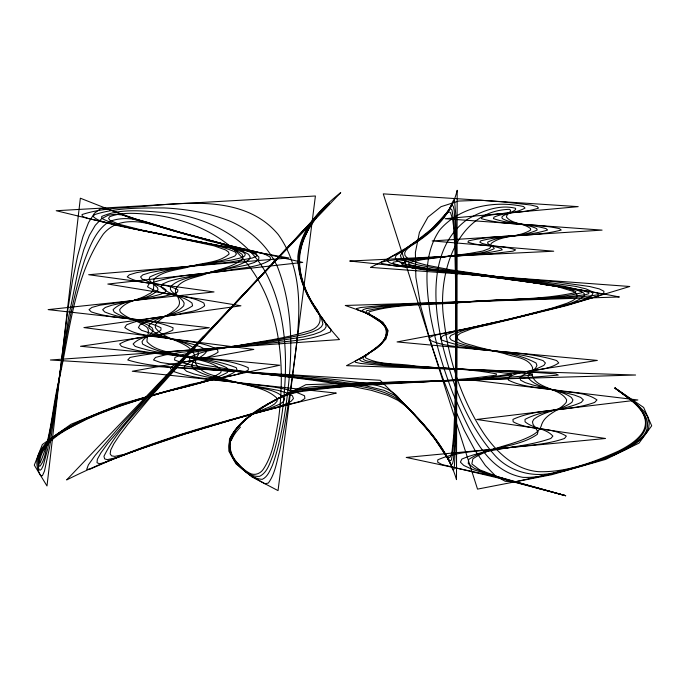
<?xml version="1.0" encoding="UTF-8"?>
<svg xmlns="http://www.w3.org/2000/svg" width="686" height="686" viewBox="0 0 686 686"><rect width="100%" height="100%" fill="white"/><g stroke="black" fill="none" stroke-linecap="round" stroke-linejoin="round"><path stroke-width="1.03" d="M299.705 251.11C297.51 264.462 300.322 278.182 305.724 290.444C308.486 296.781 311.873 302.826 315.62 308.631C318.673 314.865 325.567 319.539 326.15 326.708L324.547 329.28L320.576 331.844L313.639 334.416L303.126 336.98L269.349 342.108L181.301 352.33L165.386 354.876L155.533 357.423L153.535 359.97L160.61 362.517L196.513 367.593L328.628 380.25L363.58 385.3L384.031 390.334L394.776 395.368L400.633 400.392L415.262 415.407M300.031 251.102C297.973 263.493 300.202 276.269 304.867 287.828C308.529 301.043 320.799 310.809 322.874 324.126L321.46 326.699L318.244 329.271L312.67 331.844L304.31 334.408L278.885 339.536L192.612 352.321L181.233 354.868L174.973 357.423L174.501 359.961C198.648 369.411 225.591 368.648 250.982 372.661C285.402 376.442 319.925 379.684 354.113 385.292C374.505 388.602 396.834 393.43 410.434 410.408M300.357 251.093C297.064 270.43 304.301 289.784 314.342 306.025C323.946 317.438 321.888 328.534 305.699 331.835C285.436 338.138 264.316 341.002 243.461 344.655C225.548 348.617 206.057 348.857 189.542 357.415L189.662 359.961L194.592 362.5L204.128 365.046L234.466 370.114L313.176 380.241L346.679 385.283L371.34 390.325L387.65 395.359L397.94 400.375L404.826 405.392L410.177 410.391L428.021 430.328L435.721 440.24L446.672 456.199L449.116 457.802L450.205 457.056L451.217 454.792L452.134 450.659L453.686 435.516L454.852 410.108L455.83 355.502L455.83 294.568L454.775 245.742L453.455 225.497L452.606 219.126L450.513 212.677L449.261 211.897L446.354 213.415L431.563 228.987L410.365 245.82L405.718 250.622L404.68 253.014L404.963 255.415L406.944 257.807L410.948 260.2L417.225 262.601L425.92 264.993L450.308 269.77L530.964 281.714L556.955 286.482L572.733 291.25L576.412 293.634L577.415 296.009L576 298.393L572.484 300.768L567.245 303.152L553.01 307.885L471.857 328.714L460.478 333.207L457.562 335.454L456.867 337.692C461.258 343.823 469.979 344.235 476.556 346.722C485.902 349.14 495.309 351.292 504.673 353.633C513.84 357.32 528.683 357.226 532.688 367.902C526.788 388.928 559.322 386.055 566.653 399.921L566.224 402.408C558.979 411.454 544.204 413.684 541.134 426.229C538.381 433.02 531.093 436.039 524.859 438.834C507.769 446.097 488.423 448.31 472.86 458.84L471.857 463.933L479.523 469.756L497.53 476.65L565.667 495.704L495.995 476.538L406.223 457.442L605.524 438.483L476.684 419.463L637.86 399.981L471.977 380.061L597.352 360.416L397.057 341.928L489.521 324.555L566.79 305.544L629.774 286.491L370.594 267.394C404.723 250.184 447.426 231.293 457.185 190.296L456.49 479.625C444.348 438.234 409.388 409.799 380.13 380.276L50.404 359.996L339.493 339.57C318.81 316.263 297.553 289.158 297.853 256.401C300.605 228.944 320.148 208.93 340.736 192.595L66.645 479.926C151.555 437.497 244.473 415.09 336.277 393.095L132.287 371.263L253.811 349.423L83.915 327.591L240.932 305.793L107.805 284.055L302.723 262.404L208.475 240.855L134.25 219.443L80.348 198.203L46.991 485.98L34.3 465.151L42.326 444.562L71.044 424.257L120.333 404.243L190.005 384.563L279.777 365.235L80.476 346.284L209.316 327.745L48.14 309.618L214.023 291.936L88.648 274.717L288.943 257.97L196.479 241.721L119.21 225.968L56.226 210.722L315.406 195.99L278.044 490.61L251.908 476.916L235.881 463.727L228.815 451.045L229.51 438.851C244.936 410.245 278.748 399.08 305.87 384.675L635.596 375.019L346.507 365.672L363.786 356.609L377.334 347.785L385.875 339.141L388.147 330.643L382.934 322.231L369.025 313.854L345.264 305.459L619.355 296.978C530.312 279.468 439.889 270.558 349.723 261.032L553.713 251.213L432.189 240.932L602.085 230.119L445.068 218.714L578.195 206.649L383.277 193.864L477.525 489.118L551.75 474.703L605.652 459.388L639.009 443.105L651.7 425.817L643.674 407.467L614.956 388.01C627.287 397.889 654.255 412.8 642.611 432.386C636.942 440.875 627.887 446.217 619.038 450.831C593.802 462.227 566.636 472.525 538.544 471.676C515.177 469.85 496.921 452.477 484.213 434.109C461.738 400.135 448.67 360.416 443.928 320.088C436.965 275.661 455.907 210.834 509.398 209.333L510.573 210.165L510.358 211.322L506.757 215.593L506.457 217.076C512.21 224.211 523.564 222.881 530.518 228.575L530.655 229.973C518.959 237.699 502.366 234.784 491.21 243.419L490.516 247.286L489.367 248.564L482.627 251.093L468.787 253.597L421.839 259.72L410.794 262.129L408.693 263.321L408.95 264.513C436.107 272.608 465.185 272.856 493.14 277.247M230.436 440.455C228.489 447.461 230.822 454.964 235.126 460.615C241.455 467.663 249.224 477.447 259.617 476.324C267.317 472.551 269.684 463.333 272.728 456.027C277.513 441.252 280.265 425.937 282.478 410.588C287.786 365.612 287.88 317.755 267.643 276.166C248.769 238.488 208.364 217.291 167.667 212.789C146.032 211.494 122.091 207.506 101.682 216.484L101.734 218.388C122.314 228.995 146.598 230.153 168.859 235.855C190.897 241.112 214.246 242.741 235.109 251.925L236.447 253.966L234.869 256.015C207.884 267.471 176.311 264.084 149.925 276.938L149.076 279.073L150.268 281.217L157.54 287.683L158.029 289.852C146.564 302.149 124.818 297.861 113.061 309.712L114.108 311.95C125.649 319.659 140.964 319.41 152.112 327.831L153.089 330.12C151.443 335.617 144.454 336.689 142.036 341.697L142.559 344.029C168.104 358.426 200.312 354.748 226.62 367.713L228.387 370.114L227.323 372.515C202.867 385.361 174.338 387.984 148.313 396.894C127.064 403.197 105.953 410.168 85.724 419.283C67.708 428.982 36.95 440.806 39.068 465.828L39.848 466.317C46.005 458.728 45.773 447.512 48.577 438.431C54.777 406.429 59.596 374.187 65.384 342.108C70.495 314.522 75.846 286.868 84.627 260.174C90.029 246.042 95.654 230.273 109.005 221.707C133.478 211.845 158.483 228.344 182.467 232.837C204.437 239.954 228.344 242.793 248.581 254.335L250.201 257.027L248.992 259.72C236.507 267.9 220.978 269.238 206.889 273.234C194.781 277.17 179.886 277.461 170.411 286.782L170.428 289.501C173.832 295.169 181.498 296.858 184.157 303.083L183.702 305.802C174.596 315.757 158.981 315.62 149.334 324.872L148.802 327.599C161.733 341.311 185.829 337.726 198.28 352.15L198.271 354.885L192.457 363.074L191.737 365.801L193.058 368.528C209.324 379.092 229.853 379.83 248.186 384.906C260.148 388.911 275.789 388.593 284.63 398.54L283.738 401.267L280.205 403.985L267.206 409.439L184.748 433.912L152.138 444.768L116.972 457.502L107.299 459.646L104.606 458.874L103.963 456.25C118.189 427.404 143.614 405.598 163.731 380.884C202.327 338.275 241.781 296.446 281.097 254.497M230.153 440.429C228.181 447.426 230.47 454.938 234.766 460.589C241.978 468.71 250.973 478.596 262.224 479.36C267.746 476.796 269.864 470.622 272.325 465.511C277.847 450.625 280.866 435.001 283.867 419.455C291.816 369.214 296.318 315.731 277.633 267.257C268.312 246.531 251.265 230.599 230.599 221.424C209.384 212.866 186.703 208.998 163.92 207.935C140.827 208.004 116.894 207.481 94.659 214.572L93.082 216.467C100.568 223.302 112.255 223.01 121.594 226.054M306.522 232.58L317.249 215.927L297.295 237.116M307.182 229.93L314.214 219.297L323.672 208.673L179.869 362.319L136.634 409.619L108.328 442.736L100.936 452.803L97.369 459.251L97 462.69L99.247 463.71L103.5 462.913L143.957 447.478L175.685 436.63L210.928 425.766L278.705 406.712L286.002 403.994L291.121 401.267L293.471 398.54L292.45 395.813L287.451 393.087L278.173 390.36L205.414 376.717L194.035 373.99L186.541 371.263L183.728 368.528L184.8 365.801C191.171 360.09 200.749 358.932 206.186 352.15L205.243 349.423L200.141 346.696L191.694 343.96L158.363 335.78L141.556 330.318L138.401 327.591L139.944 324.864C156.365 315.714 176.979 316.392 192.577 305.802L192.003 303.083C182.879 295.512 169.108 295.555 160.978 286.782L162.479 284.064L168.705 281.354L178.849 278.645L246.18 265.122L254.532 262.421L258.665 259.72L258.879 257.018L255.792 254.326L242.089 248.941L181.636 232.837L122.254 214.95L115.042 214.204L108.148 215.267L101.579 218.748L95.32 225.24L89.386 235.358L83.778 249.704L78.478 268.578L68.857 315.98L53.474 415.656L47.72 448.918L43.252 465.614L41.512 469.138L40.08 470.262L38.982 469.567C32.019 442.899 66.379 429.084 84.867 419.275C107.813 408.95 131.858 401.319 156.014 394.416C171.706 389.991 187.527 385.995 203.382 382.188C218.139 377.471 234.389 377.051 248.306 370.08L248.229 367.679C227.057 358.246 202.73 359.241 180.126 355.76C160.558 353.213 140.304 352.818 121.491 346.336L119.656 343.995C135.579 334.545 156.374 338.73 172.821 330.086L173.069 327.797C147.396 316.683 117.718 320.816 91.289 311.916L89.026 309.669L91.873 307.439L99.83 305.21L163.448 296.369L172.812 294.183L177.614 291.996L177.871 289.818C162.282 281.492 142.396 285.788 127.219 276.904L129.354 274.777L136.583 272.659L148.896 270.541L229.724 262.172L252.354 258.03L256.804 255.972L256.675 253.923L251.985 251.882L138.975 229.921M307.56 229.93L312.627 221.955L319.993 212.694L205.131 336.251L152.969 394.27L127.905 424.162L119.441 435.327L113.773 443.876L110.755 449.973L110.146 453.858L111.604 455.873L114.776 456.37L124.818 454.278L185.34 433.912L256.727 412.157L270.147 406.712L274.58 403.985L277.05 401.267L277.307 398.54C264.564 385.961 242.595 385.609 226.329 379.444C215.944 375.293 200.766 374.427 195.484 363.074C197.216 340.187 165.309 342.648 155.345 327.599L155.482 324.872C161.03 316.16 172.872 314.317 178.694 305.81C181.747 299.988 175.076 295.254 175.427 289.501C181.43 278.319 196.976 277.787 207.618 273.242C219.108 269.246 231.911 267.308 241.746 259.728L243.058 257.027L242.072 254.335C222.093 240.503 196.445 238.111 173.798 230.247C151.254 224.296 121.353 212.531 103.286 234.132C73.565 277.187 69.895 332.367 58.559 382.119C52.025 408.787 51.339 438.157 39.934 463.161L39.479 462.638C41.966 439.263 68.334 428.819 86.573 419.3C106.793 410.177 127.905 403.214 149.136 396.911C172.495 388.37 200.055 386.604 220.815 372.532L221.244 370.123C211.365 360.159 195.218 360.244 182.493 355.811C170.771 351.721 155.671 351.575 147.036 341.714C146.401 336.157 151.915 329.057 144.437 325.558C136.814 320.276 126.996 318.518 120.256 311.967L119.613 309.729C126.078 300.622 139.309 300.142 148.322 294.234C155.894 291.824 152.961 284.553 153.981 279.099C163.8 270.164 178.566 270.087 190.768 266.408C203.313 262.412 218.98 263.004 229.133 253.983L228.438 251.942L225.523 249.91L214.143 245.862L141.385 229.982L118.755 224.159L110 220.335L108.585 218.491L109.588 216.75C123.969 211.194 140.073 213.809 155.036 214.958C184.611 219.066 213.483 230.685 235.692 250.973C280.497 294.526 286.285 362.465 278.276 421.255C275.215 437.771 272.711 455.35 263.081 469.567C260.071 473.906 254.163 475.887 249.455 473.083C243.393 469.73 238.299 464.714 234.372 459.037C218.491 434.169 250.956 414.927 268.432 403.814M234.543 431.58C245.982 415.896 263.698 406.455 280.351 397.297L270.85 402.519M237.622 427.224L247.989 417.337L257.696 410.511M203.691 336.26L123.471 422.284L95.054 455.504L88.374 464.868L86.702 469.413L90.046 469.13L115.076 458.317L143.391 447.486L183.574 433.921L229.278 420.329L300.622 401.267L304.876 398.54L304.558 395.813C282.941 385.309 257.619 386.089 234.286 382.179C213.783 379.289 192.56 378.492 172.975 371.263L170.368 368.528L172.838 365.801C187.227 359.13 204.891 361.256 218.131 352.15L217.385 349.423C202.524 341.679 185.057 341.482 168.859 338.507C154.376 335.197 137.243 336.552 124.775 327.591L126.524 324.864C143.365 317.824 162.05 317.472 179.783 313.965C188.127 311.727 197.757 311.547 204.668 305.802L203.896 303.075C186.601 293.256 164.288 297.39 147.516 286.774L148.811 284.064C173.704 274.314 201.255 274.846 227.375 270.524C241.721 267.446 257.953 267.9 270.61 259.711L270.13 257.018L265.122 254.317L255.595 251.625A653.304 78.821 6.4 0 1 171.354 230.153L136.788 219.469L107.299 208.827L100.722 208.587L94.471 213.174L88.528 222.59L82.92 236.833L77.621 255.904L72.656 279.802L68 308.537L55.978 404.397L49.572 447.409L44.461 471.128L42.395 475.758L40.645 475.57C25.382 449.656 59.948 431.125 78.65 421.77C103.157 410.091 129.122 401.867 155.173 394.407C170.9 389.974 186.738 385.944 202.644 382.171C214.101 378.698 227.675 378.123 237.064 370.097L236.293 367.696C204.154 355.014 167.864 357.5 135.168 346.353L133.127 344.012C140.21 336.106 152.806 336.792 160.936 330.103L160.978 327.814C143.485 318.964 122.768 319.479 104.709 311.933L102.651 309.695L105.301 307.457L111.852 305.227L152.927 296.386L160.876 294.2L165.48 292.013L165.935 289.835L163.045 287.666L142.131 279.056L140.587 276.921L142.928 274.794L149.951 272.676L160.858 270.567L231.328 260.123L240.151 258.056L244.705 255.998L245.279 253.949L242.492 251.899L229.201 247.835L129.868 227.966M235.624 302.758L329.503 203.03C316.22 214.126 304.876 228.79 300.459 245.828A206.203 110.815 -0.9 0 0 298.976 266.905A252.114 135.717 -2.7 0 0 303.384 285.23L307.945 295.657L315.44 308.631A552.582 309.618 -10.4 0 0 330.866 329.28L330.618 331.853C307.894 341.877 281.877 340.951 257.644 344.672C215.207 349.594 172.014 348.977 130.048 357.432L127.75 359.979C155.919 368.545 186.206 366.941 215.267 370.131C257.396 372.824 299.533 375.619 341.508 380.258C361.788 383.928 387.256 381.725 400.693 400.392M246.265 418.726C237.167 426.178 227.349 436.81 229.45 449.553C233.592 466.626 250.853 475.792 264.976 483.759L268.329 483.064C274.975 474.06 276.458 462.578 279.451 452.074C284.784 427.489 288.54 402.605 292.142 377.72C298.504 330.429 307.98 276.347 278.336 234.663C248.478 198.674 197.997 201.813 155.936 205.2C131.395 208.038 105.704 206.82 82.046 214.547L82.363 216.442L87.722 218.345L130.469 227.992M249.773 415.948L263.956 406.464M262.146 407.853C275.257 399.243 289.801 392.564 305.579 390.986C368.819 382.051 433.226 384.34 496.338 375.096L496.458 373.913C468.975 368.416 440.635 368.699 412.8 365.749C397.34 363.083 379.641 365.304 365.552 357.792L365.432 356.669C372.455 348.479 388.439 342.931 386.021 329.606A150.911 37.498 -0.7 0 0 380.773 322.24L370.166 314.9L368.751 312.799L369.36 311.753C399.158 303.015 431.417 305.562 462.15 302.269C499.691 298.624 538.287 300.665 575.245 292.648L575.854 291.567C565.195 286.182 552.41 286.396 540.834 283.918M266.4 405.169C280.06 397.023 294.277 388.868 310.681 388.447C384.366 380.653 458.831 382.934 532.465 375.07L530.467 373.887L504.699 371.529L382.874 364.575L365.424 362.294L361.453 361.153L359.85 360.021L360.004 358.898C369.891 351.266 388.207 344.801 386.655 329.597A150.457 37.387 -0.7 0 0 381.493 322.24C376.031 316.949 368.082 315.251 362.328 310.707L363.143 309.652L366.204 308.606L381.485 306.496L412.68 304.387L565.873 296.961L585.064 294.817L588.631 293.737L589 292.665L582.5 290.504L570.375 288.326M285.307 394.733C302.903 383.826 324.855 387.316 344.492 384.717C415.656 379.915 487.274 381.896 558.25 375.062L555.952 373.87L522.355 371.52L428.356 368.022L384.803 365.707L360.399 363.417L355.382 362.277L355.151 361.145C366.144 354.859 378.638 349.088 385.721 338.087A189.825 47.163 -0.7 0 0 387.015 334.888A156.365 38.853 -0.7 0 0 385.532 326.433C378.809 317.301 367.276 313.631 357.14 309.66L356.497 308.606L360.51 307.551L382.496 305.45L423.091 303.332L562.529 298.033L590.946 295.889L597.626 294.817L599.298 293.745L595.954 292.673L563.6 287.237M280.54 397.331C301.463 387.436 325.541 388.593 348.034 385.986C402.433 381.399 457.399 382.308 511.499 375.088L511.027 373.896C463.59 366.847 415.081 369.205 367.756 361.162A16.087 4.082 0 0 1 363.023 357.783C371.237 349.663 388.413 343.849 386.338 329.606A150.68 37.438 -0.7 0 0 381.133 322.24L367.773 313.854L366.007 311.753L366.727 310.707C404.028 302.097 443.302 304.61 481.349 301.214C514.723 298.084 549.46 300.579 582.037 292.656L581.394 291.576L574.439 289.406L541.477 283.927M545.773 310.269C558.636 306.05 573.453 304.687 584.266 296.018L584.318 293.634L581.274 291.25L574.868 288.866L565.067 286.482L536.272 281.714L444.365 269.77L418.357 264.993L409.756 262.601L404.114 260.208L401.164 257.807L400.435 255.415C406.729 244.448 420.604 240.434 429.265 231.396C437.256 225.154 442.985 216.707 449.63 209.221L450.873 208.913L451.98 209.959C458.865 251.025 454.835 293.419 456.241 334.948C454.715 376.46 458.239 418.752 451.457 459.809L450.445 460.829L448.155 459.183L434.049 437.771L423.982 425.363L412.715 412.895M537.104 312.662L456.799 331.012L443.508 335.445L440.721 337.658L441.295 339.879C473.812 351.978 510.144 349.577 543.072 360.613L545.413 363.005L543.869 365.406L522.955 375.173L520.065 377.634L520.52 380.104L525.124 382.582L533.073 385.06L574.148 394.973L580.699 397.443L583.349 399.912L581.291 402.365C563.352 410.528 542.412 410.074 525.022 419.386L525.064 421.787C533.116 428.69 545.842 428.064 552.873 436.099L550.832 438.474C522.029 448.558 490.104 447.161 461.884 459.054L460.392 462.124L463.753 465.434L471.616 469.087L499.365 477.782L540.757 488.955M436.819 270.404L394.21 265.739L381.124 263.373L381.442 262.181L386.347 260.98L395.822 259.771L492.539 253.649L513.025 251.153L515.632 249.893C500.497 244.276 483.201 247.466 467.869 242.175L468.615 240.863C498.945 233.755 531.17 237.973 561.225 230.042L559.476 228.652C533.811 222.881 506.602 226.011 481.332 218.628L482.104 217.162C500.411 211.597 520.408 214.306 538.484 208.107L537.189 206.555L530.758 205.003L502.538 201.847L480.732 200.252L458.625 201.067L441.038 206.683L427.97 217.119L419.42 232.365L415.39 252.431L415.87 277.307L420.878 306.994L430.405 341.491L442.024 375.979L453.343 405.632L464.336 430.439L475.021 450.41L485.396 465.545L495.455 475.844L505.205 481.298L514.637 481.915L564.587 470.845L597.472 461.232L613.344 455.29L626.335 449.201L636.428 442.976L641.539 438.748L646.778 432.291L648.656 427.901L649.239 423.451L647.687 416.642L644.137 411.411L637.5 404.894L614.956 388.01C627.081 397.957 648.544 408.402 645.878 427.164C643.459 435.85 636.016 441.827 628.728 446.475C606.201 459.671 580.57 466.394 555.368 472.397C533.314 478.168 508.815 471.882 493.834 454.209C466.197 422.482 451.602 381.708 441.613 341.422C432.832 300.537 429.436 246.626 467.646 219.186C481.752 211.194 499.279 204.076 515.589 208.304L515.572 209.633L513.471 211.108L503.344 215.618L501.843 217.102L502.298 218.577C512.879 224.356 525.81 223.447 536.666 228.601L537.198 229.99C521.9 237.536 502.967 234.415 487.72 242.132L487.729 243.436L493.543 247.312L494.263 248.589C481.186 255.372 464.722 253.451 450.359 256.084C434.169 258.596 416.762 257.456 401.37 263.338L402.262 264.53L405.795 265.705L418.794 268.055L483.621 276.106M456.722 272.711C435.439 269.306 413.101 269.864 392.529 263.355L393.55 262.163C429.307 254.926 466.84 258.168 502.272 249.875L501.2 248.606L497.461 247.329L482.215 243.461L479.814 242.158L480.757 240.837C502.615 235.066 526.068 236.824 547.6 230.016L546.056 228.627C528.846 223.722 510.324 224.528 493.423 218.602L493.997 217.128C503.893 212.737 515.58 213.44 525.022 208.072L523.521 206.529C494.366 200.226 459.989 206.486 439.82 229.853C422.696 254.532 426.298 286.294 430.208 314.394C435.25 341.739 443.182 368.451 453.309 394.339C468.135 426.186 483.544 470.304 522.912 477.353C541.751 478.176 559.785 471.411 577.852 467.003C599.675 460.195 622.999 453.961 640.664 438.688C661.57 418.88 629.714 398 614.956 388.01M446.26 271.545L466.317 273.851M465.7 273.843L475.681 274.992M475.072 274.983L493.731 277.255M492.548 277.238L502.426 278.387M491.956 277.221L527.2 281.74M501.843 278.37L519.165 280.625M509.149 279.468L526.042 281.714M526.616 281.723L557.178 286.148M525.459 281.706L533.862 282.821M533.279 282.812L564.149 287.245M533.374 486.966L565.667 495.704L502.186 478.939L442.144 464.602L437.694 462.218L437.771 459.834C458.96 450.462 483.27 451.431 505.874 447.967C525.442 445.403 545.713 445.034 564.509 438.474L566.344 436.107C550.481 426.469 529.532 430.739 513.179 421.804L512.931 419.403C538.441 407.681 568.42 412.003 594.711 402.39L596.974 399.929C585.149 391.449 568.66 393.155 554.914 390.025C539.419 387.247 522.655 387.376 508.386 380.095L508.129 377.626C523.392 368.279 543.998 372.875 558.781 362.954L556.646 360.562C530.124 352.27 501.818 352.527 474.455 348.874C459.406 346.276 443.156 346.619 429.196 339.836L429.325 337.623L434.015 335.42L508.369 319.753L573.659 303.161L598.278 296.018L603.637 293.634L603.954 291.258L599.247 288.875L589.497 286.491L554.905 281.714L470.099 274.554L423.845 269.778L396.114 264.993L389.202 262.601L386.921 260.208L389.279 257.816L414.138 243.427L424.214 236.216L432.823 228.995L444.039 216.939L448.996 209.684L453.652 199.995L454.475 199.986L455.753 214.426L456.55 248.169L456.705 368.716L455.675 441.004L454.475 465.065L453.729 469.859L452.871 469.816C444.039 446.757 427.215 427.953 410.348 410.4M506.928 479.677L487.094 473.529L474.24 468.264L468.264 463.65L468.624 459.517C489.118 445.668 517.004 448.404 537.301 434.358L537.978 431.76L532.996 424.257L532.482 421.813L533.708 419.386C544.864 410.614 560.462 410.64 571.892 402.348L572.939 399.895L571.309 397.426C558.395 388.216 538.399 389.991 527.971 377.652L528.46 375.191L535.732 367.868L536.924 365.449L536.075 363.048C510.144 348.78 477.893 352.372 451.131 339.913L449.553 337.675L450.891 335.445C474.763 324.392 501.74 322.137 526.934 314.977C548.414 309.043 571.155 305.913 591.272 296.018L592.918 293.634L591.341 291.25L585.921 288.866L576.077 286.482L543.098 281.714L435.996 269.778L408.367 264.993L400.753 262.601L396.577 260.208L395.222 257.816L396.096 255.415C416.256 241.24 439.169 228.275 451.234 205.646L452.331 205.131L453.3 206.426L454.141 210.13L455.435 227.195L456.233 260.834L456.542 334.957L455.847 409.062L454.852 442.676L453.463 459.697L452.631 463.376L451.697 464.645L450.676 464.096C442.136 447.049 430.388 431.846 417.448 417.894M405.589 405.4L408.024 407.904M299.893 251.119A196.496 105.695 -0.4 0 1 307.765 230.024M231.345 440.326A450.985 91.735 -6.2 0 1 240.494 427.061M300.228 251.11A196.762 105.816 -0.4 0 1 308.143 230.024M230.95 440.403A453.566 92.173 -6.2 0 1 235.607 431.503M300.528 251.102A196.813 105.816 -0.4 0 1 306.976 232.64"/></g></svg>
